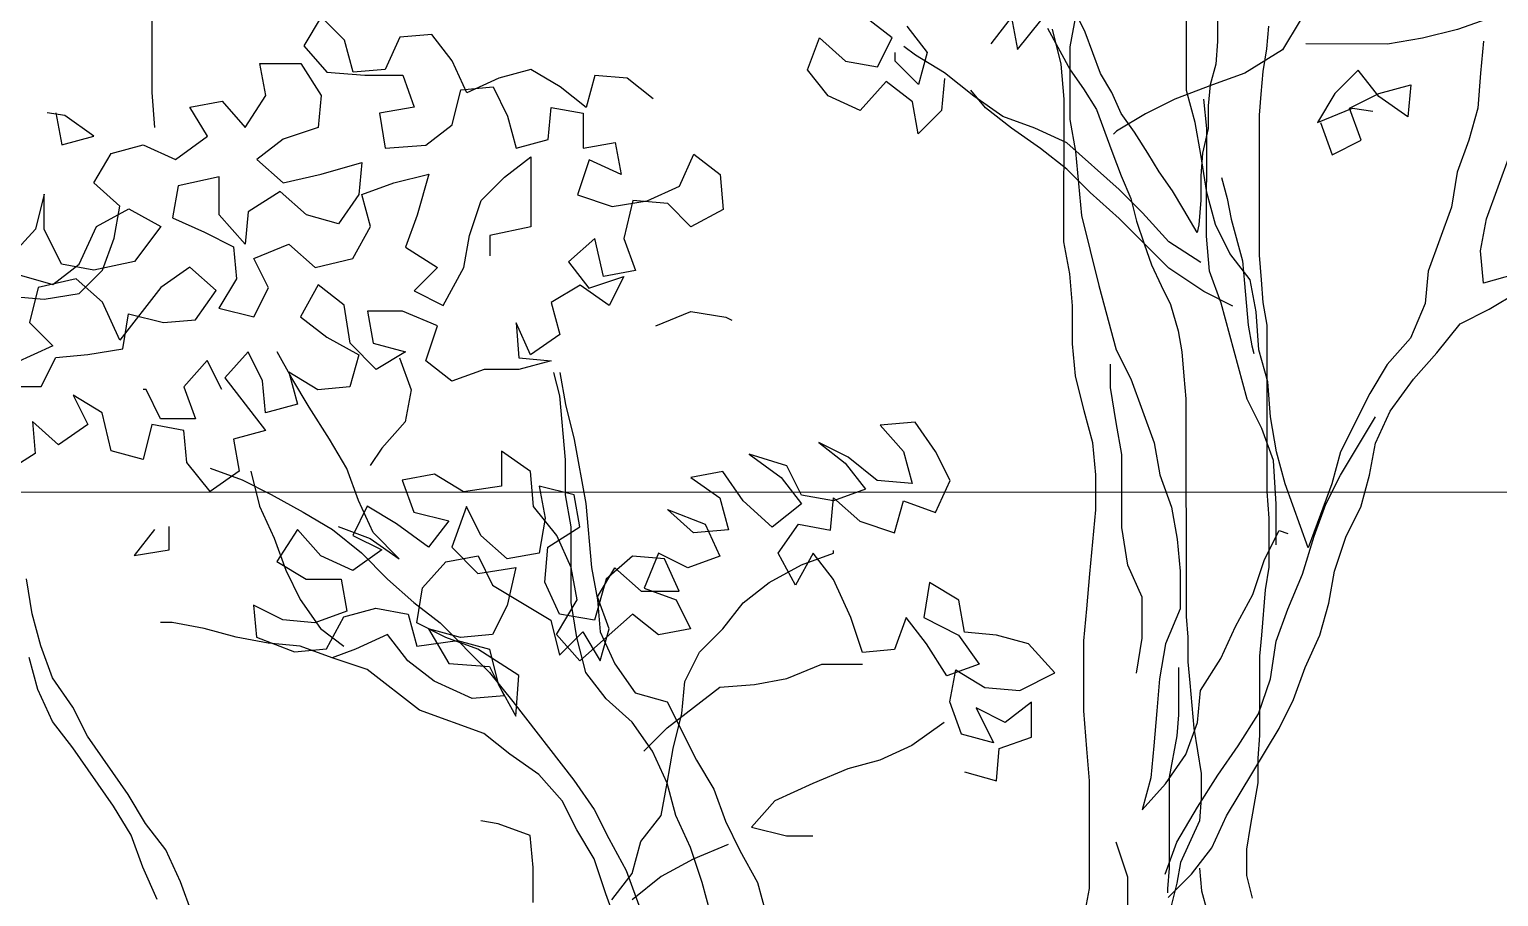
# Model space of a CAD drawing. Header units: millimetres. Extents: x 684983 to 685377, y 990360 to 990509.
# Drawn here: x 685204.96 to 685205.687, y 990429.838 to 990430.267 of the extents above; entities that cross this region are included whole.
import ezdxf

# ---------------------------------------------------------------- set-up
doc = ezdxf.new("R2010")
doc.units = ezdxf.units.MM
doc.layers.add('grid', color=8, linetype='Continuous', lineweight=9)
doc.layers.add('MAHAGONY', color=7, linetype='Continuous')
doc.layers.add('TEAK', color=7, linetype='Continuous')

# ---------------------------------------------------------------- blocks, each defined once
blk = doc.blocks.new('TREE30')
at = {"color": 15, "flags": 128}
for points in [[(0.02217, 0.8561), (0.01916, 0.86811), (0.01914, 0.88212), (0.02113, 0.89413), (0.02313, 0.90515), (0.02512, 0.91716), (0.0251, 0.93017), (0.02609, 0.94218), (0.02606, 0.98421), (0.02705, 0.99523), (0.02903, 1.01925), (0.03102, 1.03126), (0.03099, 1.05728), (0.02998, 1.07129), (0.0299, 1.15937), (0.02789, 1.17138), (0.02687, 1.18338), (0.02586, 1.19639), (0.02579, 1.27046), (0.02678, 1.28147), (0.02777, 1.29348), (0.02977, 1.30549), (0.03076, 1.3175)], [(-0.00718, 1.20837), (-0.01419, 1.22038), (-0.02021, 1.23038), (-0.02722, 1.24038), (-0.03324, 1.25039), (-0.04025, 1.26139), (-0.04727, 1.27139), (-0.05228, 1.2824), (-0.0583, 1.2924), (-0.06632, 1.31441), (-0.07134, 1.32441)], [(0.00373, 1.32248), (0.00374, 1.30947), (0.00275, 1.29746), (-0.00024, 1.28645), (-0.00123, 1.27544), (-0.00122, 1.26343), (-0.00421, 1.25041), (-0.0052, 1.2384), (-0.00519, 1.22539), (-0.00618, 1.21238), (-0.00718, 1.20837)], [(-0.08634, 1.31639), (-0.07431, 1.29439), (-0.0673, 1.28438), (-0.06028, 1.27338), (-0.05225, 1.25137), (-0.04724, 1.23836), (-0.04222, 1.22636), (-0.03921, 1.21435), (-0.0352, 1.20234), (-0.03118, 1.19134), (-0.02617, 1.18033), (-0.02115, 1.17033), (-0.01714, 1.15632), (-0.01513, 1.14531), (-0.01411, 1.1323), (-0.0131, 1.12029), (-0.013, 1.0052), (-0.01199, 0.99419), (-0.01197, 0.98118), (-0.01096, 0.97017), (-0.00894, 0.94615), (-0.00491, 0.92213), (-0.0049, 0.90912), (-0.00589, 0.89711), (-0.01588, 0.87508), (-0.01787, 0.86407), (-0.02385, 0.84005)], [(0.00581, 1.23741), (0.00882, 1.2264), (0.01083, 1.2154), (0.01686, 1.19338), (0.01787, 1.18137), (0.01989, 1.15936), (0.0219, 1.14835), (0.02291, 1.14435)], [(-0.01697, 0.97817), (-0.01695, 0.95315), (-0.01794, 0.94214), (-0.02193, 0.92012), (-0.02188, 0.87208), (-0.02287, 0.86107), (-0.02287, 0.85906)], [(-0.00587, 0.87209), (-0.00486, 0.86008), (-0.00184, 0.84907), (0.00017, 0.83807), (0.00318, 0.82706), (0.00619, 0.81806)]]:
    blk.add_lwpolyline(points, dxfattribs=at)
blk = doc.blocks.new('A$C25655A80')
at = {"color": 62}
for p, q in [((-0.24846, 1.61906), (-0.24842, 1.65463)), ((-0.19268, 1.644), (-0.19845, 1.6344)), ((-0.18499, 1.63631), (-0.19268, 1.644)), ((-0.00427, 1.6371), (-0.01291, 1.64384)), ((0.02841, 1.63515), (0.03515, 1.64379)), ((0.03515, 1.64379), (0.03706, 1.63322)), ((0.0563, 1.64474), (0.05437, 1.63416)), ((0.09281, 1.61971), (0.09283, 1.6447)), ((0.19569, 1.64461), (0.18223, 1.63981)), ((0.00054, 1.64094), (0.00726, 1.63228)), ((0.03706, 1.63322), (0.04476, 1.64282)), ((0.05148, 1.6284), (0.0486, 1.63994)), ((0.13032, 1.64275), (0.12454, 1.63314)), ((0.18223, 1.63981), (0.17069, 1.63694)), ((-0.19845, 1.6344), (-0.19077, 1.62574)), ((-0.18212, 1.62573), (-0.18499, 1.63631)), ((-0.16673, 1.63725), (-0.17155, 1.62668)), ((-0.15615, 1.6382), (-0.16673, 1.63725)), ((-0.14943, 1.62954), (-0.15615, 1.6382)), ((-0.03216, 1.62655), (-0.0283, 1.63712)), ((-0.0283, 1.63712), (-0.01966, 1.62942)), ((-0.00908, 1.62749), (-0.00427, 1.6371)), ((0.00342, 1.63133), (-0.00043, 1.63421)), ((0.05437, 1.63416), (0.05435, 1.61013)), ((0.15915, 1.63503), (0.13223, 1.63505)), ((0.17069, 1.63694), (0.15915, 1.63503)), ((0.19087, 1.63596), (0.1899, 1.62539)), ((-0.14464, 1.61896), (-0.14943, 1.62954)), ((-0.01966, 1.62942), (-0.00908, 1.62749)), ((-0.00332, 1.62941), (-0.00331, 1.63229)), ((0.00437, 1.62171), (-0.00332, 1.62941)), ((0.01302, 1.62555), (0.00342, 1.63133)), ((0.00726, 1.63228), (0.00437, 1.62171)), ((0.12454, 1.63314), (0.11204, 1.62546)), ((-0.21288, 1.62864), (-0.19942, 1.62863)), ((-0.21097, 1.61806), (-0.21288, 1.62864)), ((-0.19942, 1.62863), (-0.1927, 1.61805)), ((-0.19077, 1.62574), (-0.17828, 1.62476)), ((-0.17155, 1.62668), (-0.18212, 1.62573)), ((-0.17828, 1.62476), (-0.16578, 1.62475)), ((-0.16578, 1.62475), (-0.16194, 1.61417)), ((-0.12348, 1.62664), (-0.13406, 1.62376)), ((-0.11387, 1.62086), (-0.12348, 1.62664)), ((-0.10233, 1.62469), (-0.10523, 1.61412)), ((-0.09176, 1.62372), (-0.10233, 1.62469)), ((-0.02544, 1.61789), (-0.03216, 1.62655)), ((0.02263, 1.61785), (0.01302, 1.62555)), ((0.05243, 1.61686), (0.05148, 1.6284)), ((0.11204, 1.62546), (0.10146, 1.62162)), ((0.14953, 1.62639), (0.14183, 1.6187)), ((0.15625, 1.61773), (0.14953, 1.62639)), ((0.1899, 1.62539), (0.18893, 1.61385)), ((-0.14945, 1.6084), (-0.14656, 1.61993)), ((-0.14656, 1.61993), (-0.13598, 1.62088)), ((-0.13406, 1.62376), (-0.14464, 1.61896)), ((-0.13598, 1.62088), (-0.13118, 1.61126)), ((-0.10523, 1.61412), (-0.11387, 1.62086)), ((-0.08311, 1.61699), (-0.09176, 1.62372)), ((-0.00621, 1.62268), (-0.01487, 1.61308)), ((0.00244, 1.61595), (-0.00621, 1.62268)), ((0.01302, 1.62363), (0.01205, 1.61305)), ((0.02647, 1.614), (0.02167, 1.61977)), ((0.10146, 1.62162), (0.08896, 1.61683)), ((0.09568, 1.60913), (0.09281, 1.61971)), ((0.15625, 1.61869), (0.16683, 1.62156)), ((0.16683, 1.62156), (0.16586, 1.61099)), ((-0.24751, 1.60752), (-0.24846, 1.61906)), ((-0.23596, 1.61424), (-0.22539, 1.61615)), ((-0.22539, 1.61615), (-0.21771, 1.6075)), ((-0.21771, 1.6075), (-0.21097, 1.61806)), ((-0.1927, 1.61805), (-0.19367, 1.60747)), ((-0.01487, 1.61308), (-0.02544, 1.61789)), ((0.00435, 1.60537), (0.00244, 1.61595)), ((0.03224, 1.61111), (0.02263, 1.61785)), ((0.05239, 1.56976), (0.05243, 1.61686)), ((0.08896, 1.61683), (0.07934, 1.61203)), ((0.09952, 1.60721), (0.09857, 1.61682)), ((0.14183, 1.6187), (0.13606, 1.6091)), ((0.14663, 1.61389), (0.15625, 1.61869)), ((0.16586, 1.61099), (0.15625, 1.61773)), ((-0.2773, 1.6114), (-0.28307, 1.61236)), ((-0.28019, 1.61236), (-0.27827, 1.60178)), ((-0.2677, 1.60466), (-0.2773, 1.6114)), ((-0.2302, 1.60462), (-0.23596, 1.61424)), ((-0.16194, 1.61417), (-0.17348, 1.61226)), ((-0.17348, 1.61226), (-0.17157, 1.60072)), ((-0.13118, 1.61126), (-0.12831, 1.60069)), ((-0.11773, 1.60356), (-0.11676, 1.61413)), ((-0.11676, 1.61413), (-0.10619, 1.6122)), ((-0.10619, 1.6122), (-0.1062, 1.60067)), ((0.01205, 1.61305), (0.00435, 1.60537)), ((0.03512, 1.60726), (0.02647, 1.614)), ((0.04281, 1.60726), (0.03224, 1.61111)), ((0.05435, 1.61013), (0.05626, 1.59956)), ((0.07934, 1.61203), (0.06972, 1.60627)), ((0.13606, 1.6091), (0.1476, 1.61389)), ((0.15047, 1.60331), (0.14663, 1.61389)), ((0.1476, 1.61389), (0.15432, 1.61292)), ((0.18893, 1.61385), (0.18604, 1.60328)), ((-0.27827, 1.60178), (-0.2677, 1.60466)), ((-0.24079, 1.59694), (-0.2302, 1.60462)), ((-0.19367, 1.60747), (-0.20521, 1.60364)), ((-0.15811, 1.60167), (-0.14945, 1.6084)), ((0.04472, 1.60053), (0.03512, 1.60726)), ((0.05338, 1.60244), (0.04281, 1.60726)), ((0.06972, 1.60627), (0.06876, 1.60531)), ((0.09759, 1.59856), (0.09568, 1.60913)), ((0.09949, 1.57164), (0.09952, 1.60721)), ((0.13702, 1.60909), (0.14085, 1.59852)), ((-0.26193, 1.59889), (-0.25136, 1.60176)), ((-0.25136, 1.60176), (-0.24079, 1.59694)), ((-0.20521, 1.60364), (-0.21387, 1.59692)), ((-0.17157, 1.60072), (-0.15811, 1.60167)), ((-0.12831, 1.60069), (-0.11773, 1.60356)), ((-0.1062, 1.60067), (-0.09562, 1.60258)), ((-0.09562, 1.60258), (-0.09371, 1.592)), ((0.05337, 1.59379), (0.04472, 1.60053)), ((0.07067, 1.58704), (0.05338, 1.60244)), ((0.14085, 1.59852), (0.15047, 1.60331)), ((0.18604, 1.60328), (0.18218, 1.59271)), ((-0.26771, 1.58928), (-0.26193, 1.59889)), ((-0.21387, 1.59692), (-0.20523, 1.58922)), ((-0.19273, 1.59209), (-0.17926, 1.59593)), ((-0.17926, 1.59593), (-0.18023, 1.58535)), ((-0.13216, 1.59108), (-0.12351, 1.5978)), ((-0.12351, 1.5978), (-0.12353, 1.57473)), ((-0.10428, 1.59682), (-0.10814, 1.58529)), ((-0.09371, 1.592), (-0.10428, 1.59682)), ((-0.07449, 1.58814), (-0.06967, 1.59871)), ((-0.06967, 1.59871), (-0.06103, 1.59197)), ((0.05626, 1.59956), (0.05816, 1.5784)), ((0.0995, 1.58606), (0.09759, 1.59856)), ((0.19178, 1.57732), (0.19949, 1.59846)), ((-0.22637, 1.59116), (-0.23983, 1.58829)), ((-0.22638, 1.57867), (-0.22637, 1.59116)), ((-0.20523, 1.58922), (-0.19273, 1.59209)), ((-0.1687, 1.58919), (-0.15716, 1.59206)), ((-0.15716, 1.59206), (-0.16102, 1.57861)), ((-0.13986, 1.58339), (-0.13216, 1.59108)), ((-0.06103, 1.59197), (-0.06008, 1.58044)), ((0.06105, 1.58609), (0.05337, 1.59379)), ((0.18218, 1.59271), (0.18025, 1.58118)), ((-0.28406, 1.58545), (-0.28695, 1.57391)), ((-0.28407, 1.57391), (-0.28406, 1.58545)), ((-0.25907, 1.58158), (-0.26771, 1.58928)), ((-0.23983, 1.58829), (-0.24177, 1.57772)), ((-0.20619, 1.58634), (-0.21677, 1.57962)), ((-0.19754, 1.57864), (-0.20619, 1.58634)), ((-0.18023, 1.58535), (-0.18697, 1.57575)), ((-0.17927, 1.58535), (-0.1687, 1.58919)), ((-0.1764, 1.57477), (-0.17927, 1.58535)), ((-0.10814, 1.58529), (-0.09661, 1.58143)), ((-0.08507, 1.58334), (-0.07449, 1.58814)), ((0.07066, 1.57743), (0.06105, 1.58609)), ((0.07835, 1.57935), (0.07067, 1.58704)), ((0.10238, 1.57548), (0.0995, 1.58606)), ((-0.26676, 1.57486), (-0.25618, 1.58062)), ((-0.261, 1.57101), (-0.25907, 1.58158)), ((-0.25618, 1.58062), (-0.24561, 1.57484)), ((-0.14372, 1.57186), (-0.13986, 1.58339)), ((-0.09661, 1.58143), (-0.08507, 1.58334)), ((-0.08987, 1.58335), (-0.09277, 1.57085)), ((-0.07834, 1.58237), (-0.08987, 1.58335)), ((-0.07066, 1.57468), (-0.07834, 1.58237)), ((-0.06008, 1.58044), (-0.07066, 1.57468)), ((0.18025, 1.58118), (0.17254, 1.56004)), ((-0.24177, 1.57772), (-0.2312, 1.5729)), ((-0.21774, 1.56904), (-0.22638, 1.57867)), ((-0.21677, 1.57962), (-0.21774, 1.56904)), ((-0.18697, 1.57575), (-0.19754, 1.57864)), ((-0.16102, 1.57861), (-0.16487, 1.56803)), ((0.05816, 1.5784), (0.06391, 1.55533)), ((0.08698, 1.56107), (0.07066, 1.57743)), ((0.08699, 1.56973), (0.07835, 1.57935)), ((0.18985, 1.56675), (0.19178, 1.57732)), ((-0.28695, 1.57391), (-0.29753, 1.56239)), ((-0.27831, 1.56237), (-0.28407, 1.57391)), ((-0.27254, 1.56237), (-0.26676, 1.57486)), ((-0.26485, 1.56044), (-0.261, 1.57101)), ((-0.24561, 1.57484), (-0.25428, 1.56331)), ((-0.2312, 1.5729), (-0.22159, 1.56809)), ((-0.18218, 1.56421), (-0.1764, 1.57477)), ((-0.14565, 1.56129), (-0.14372, 1.57186)), ((-0.12353, 1.57473), (-0.13699, 1.57185)), ((-0.13699, 1.57185), (-0.13699, 1.56513)), ((-0.10238, 1.57086), (-0.11104, 1.56318)), ((-0.09951, 1.55836), (-0.10238, 1.57086)), ((-0.09277, 1.57085), (-0.08893, 1.56027)), ((0.10044, 1.5601), (0.09949, 1.57164)), ((0.10718, 1.56586), (0.10238, 1.57548)), ((-0.22159, 1.56809), (-0.22064, 1.55751)), ((-0.21486, 1.56424), (-0.20332, 1.56903)), ((-0.20332, 1.56903), (-0.19468, 1.56133)), ((-0.16487, 1.56803), (-0.1543, 1.5613)), ((0.0543, 1.55918), (0.05239, 1.56976)), ((0.09756, 1.56299), (0.08699, 1.56973)), ((0.1139, 1.55721), (0.10718, 1.56586)), ((0.1908, 1.55617), (0.18985, 1.56675)), ((-0.2812, 1.55564), (-0.27254, 1.56237)), ((-0.26774, 1.56044), (-0.27831, 1.56237)), ((-0.25428, 1.56331), (-0.26774, 1.56044)), ((-0.23601, 1.56137), (-0.24563, 1.55465)), ((-0.22737, 1.55367), (-0.23601, 1.56137)), ((-0.21006, 1.55462), (-0.21486, 1.56424)), ((-0.19468, 1.56133), (-0.18218, 1.56421)), ((-0.1543, 1.5613), (-0.162, 1.55361)), ((-0.15239, 1.5488), (-0.14565, 1.56129)), ((-0.11104, 1.56318), (-0.10432, 1.55452)), ((0.09851, 1.55337), (0.08698, 1.56107)), ((-0.29465, 1.5595), (-0.2812, 1.55564)), ((-0.27351, 1.55756), (-0.28601, 1.55469)), ((-0.26486, 1.54986), (-0.27351, 1.55756)), ((-0.27255, 1.55275), (-0.26485, 1.56044)), ((-0.22064, 1.55751), (-0.22641, 1.5479)), ((-0.10432, 1.55452), (-0.09278, 1.55836)), ((-0.08893, 1.56027), (-0.09951, 1.55836)), ((-0.09278, 1.55836), (-0.0976, 1.54875)), ((0.05525, 1.54861), (0.0543, 1.55918)), ((0.10428, 1.54952), (0.10044, 1.5601)), ((0.11581, 1.54663), (0.1139, 1.55721)), ((0.17254, 1.56004), (0.17157, 1.54946)), ((0.20138, 1.55905), (0.1908, 1.55617)), ((-0.29562, 1.55181), (-0.28409, 1.55084)), ((-0.28601, 1.55469), (-0.2889, 1.54315)), ((-0.28409, 1.55084), (-0.27255, 1.55275)), ((-0.24563, 1.55465), (-0.25911, 1.53736)), ((-0.23411, 1.54407), (-0.22737, 1.55367)), ((-0.21488, 1.54501), (-0.21006, 1.55462)), ((-0.19372, 1.55556), (-0.1995, 1.54499)), ((-0.18507, 1.54883), (-0.19372, 1.55556)), ((-0.162, 1.55361), (-0.15239, 1.5488)), ((-0.1072, 1.55548), (-0.11682, 1.54973)), ((-0.0976, 1.54875), (-0.1072, 1.55548)), ((0.06391, 1.55533), (0.06966, 1.53417)), ((0.10812, 1.54856), (0.09851, 1.55337)), ((0.19272, 1.54752), (0.20233, 1.55328)), ((-0.25911, 1.53736), (-0.26486, 1.54986)), ((-0.22641, 1.5479), (-0.21488, 1.54501)), ((-0.18316, 1.53633), (-0.18507, 1.54883)), ((-0.17739, 1.5469), (-0.17547, 1.53632)), ((-0.16585, 1.54689), (-0.17739, 1.5469)), ((-0.15432, 1.54207), (-0.16585, 1.54689)), ((-0.11682, 1.54973), (-0.11395, 1.53915)), ((-0.08222, 1.542), (-0.07068, 1.5468)), ((-0.07068, 1.5468), (-0.05915, 1.54487)), ((0.05524, 1.53611), (0.05525, 1.54861)), ((0.1129, 1.51779), (0.10428, 1.54952)), ((0.11676, 1.53413), (0.11581, 1.54663)), ((0.17157, 1.54946), (0.16675, 1.53793)), ((0.1831, 1.54272), (0.19272, 1.54752)), ((-0.2889, 1.54315), (-0.28122, 1.53546)), ((-0.25815, 1.53447), (-0.25621, 1.54601)), ((-0.25621, 1.54601), (-0.24468, 1.54311)), ((-0.24468, 1.54311), (-0.23411, 1.54407)), ((-0.1995, 1.54499), (-0.19085, 1.53826)), ((-0.15818, 1.53054), (-0.15432, 1.54207)), ((-0.12836, 1.54301), (-0.12741, 1.53147)), ((-0.12357, 1.53243), (-0.12836, 1.54301)), ((-0.05915, 1.54487), (-0.05723, 1.5439)), ((0.1754, 1.53312), (0.1831, 1.54272)), ((-0.19085, 1.53826), (-0.18028, 1.53248)), ((-0.11395, 1.53915), (-0.12357, 1.53243)), ((0.16675, 1.53793), (0.15905, 1.52929)), ((-0.28122, 1.53546), (-0.29372, 1.5297)), ((-0.28026, 1.53161), (-0.26968, 1.53256)), ((-0.26968, 1.53256), (-0.25815, 1.53447)), ((-0.21681, 1.53348), (-0.22451, 1.52483)), ((-0.21201, 1.52386), (-0.21681, 1.53348)), ((-0.2024, 1.52481), (-0.2072, 1.53347)), ((-0.18028, 1.53248), (-0.18318, 1.52191)), ((-0.17452, 1.52767), (-0.18316, 1.53633)), ((-0.17547, 1.53632), (-0.1649, 1.53343)), ((-0.1649, 1.53343), (-0.17452, 1.52767)), ((0.05619, 1.52553), (0.05524, 1.53611)), ((0.06966, 1.53417), (0.07445, 1.52456)), ((0.11963, 1.52355), (0.11676, 1.53413)), ((0.1677, 1.52447), (0.1754, 1.53312)), ((-0.28507, 1.522), (-0.28026, 1.53161)), ((-0.23027, 1.5306), (-0.23797, 1.52196)), ((-0.22548, 1.52099), (-0.23027, 1.5306)), ((-0.16683, 1.53151), (-0.16299, 1.52093)), ((-0.14953, 1.5238), (-0.15818, 1.53054)), ((-0.13895, 1.52764), (-0.14953, 1.5238)), ((-0.12742, 1.52763), (-0.13895, 1.52764)), ((-0.11684, 1.5305), (-0.12742, 1.52763)), ((-0.12741, 1.53147), (-0.11684, 1.5305)), ((0.06772, 1.52168), (0.06773, 1.52937)), ((0.15905, 1.52929), (0.15328, 1.51968)), ((-0.22451, 1.52483), (-0.21107, 1.50751)), ((-0.21106, 1.51328), (-0.21201, 1.52386)), ((-0.20336, 1.52673), (-0.20049, 1.51616)), ((-0.19375, 1.52096), (-0.20336, 1.52673)), ((-0.19664, 1.51519), (-0.2024, 1.52481)), ((-0.11397, 1.51896), (-0.11588, 1.52665)), ((-0.11396, 1.52665), (-0.11205, 1.51608)), ((0.05906, 1.514), (0.05619, 1.52553)), ((0.07445, 1.52456), (0.08213, 1.5034)), ((0.12059, 1.51202), (0.11963, 1.52355)), ((0.16, 1.5139), (0.1677, 1.52447)), ((-0.29661, 1.52201), (-0.28507, 1.522)), ((-0.2745, 1.51911), (-0.26971, 1.50949)), ((-0.2649, 1.51333), (-0.2745, 1.51911)), ((-0.25047, 1.52101), (-0.25143, 1.52101)), ((-0.24567, 1.51139), (-0.25047, 1.52101)), ((-0.23797, 1.52196), (-0.23414, 1.51138)), ((-0.18318, 1.52191), (-0.19375, 1.52096)), ((-0.16299, 1.52093), (-0.16492, 1.51036)), ((-0.11206, 1.49781), (-0.11397, 1.51896)), ((0.06963, 1.51014), (0.06772, 1.52168)), ((0.1177, 1.50818), (0.1129, 1.51779)), ((0.15328, 1.51968), (0.14365, 1.50046)), ((-0.26202, 1.50083), (-0.2649, 1.51333)), ((-0.20049, 1.51616), (-0.21106, 1.51328)), ((-0.18992, 1.50461), (-0.19664, 1.51519)), ((-0.11205, 1.51608), (-0.10917, 1.50454)), ((0.06194, 1.50342), (0.05906, 1.514)), ((0.15518, 1.50333), (0.16, 1.5139)), ((-0.28797, 1.51047), (-0.28702, 1.49989)), ((-0.27932, 1.50277), (-0.28797, 1.51047)), ((-0.26971, 1.50949), (-0.27932, 1.50277)), ((-0.24856, 1.50947), (-0.25145, 1.49794)), ((-0.23798, 1.50754), (-0.24856, 1.50947)), ((-0.23414, 1.51138), (-0.24567, 1.51139)), ((-0.16492, 1.51036), (-0.17262, 1.50171)), ((0.0033, 1.5102), (-0.00823, 1.50925)), ((-0.00823, 1.50925), (-0.00055, 1.50059)), ((0.01003, 1.50058), (0.0033, 1.5102)), ((0.07155, 1.49957), (0.06963, 1.51014)), ((0.12153, 1.4976), (0.1177, 1.50818)), ((0.1225, 1.50048), (0.12059, 1.51202)), ((0.14364, 1.49277), (0.15519, 1.51199)), ((-0.23703, 1.49696), (-0.23798, 1.50754)), ((-0.21107, 1.50751), (-0.22164, 1.50464)), ((-0.22164, 1.50464), (-0.21973, 1.49406)), ((-0.18416, 1.49499), (-0.18992, 1.50461)), ((-0.10917, 1.50454), (-0.10535, 1.48339)), ((-0.02842, 1.5035), (-0.01978, 1.49677)), ((-0.01882, 1.49869), (-0.02842, 1.5035)), ((0.06289, 1.49284), (0.06194, 1.50342)), ((0.08213, 1.5034), (0.08404, 1.49283)), ((0.15325, 1.49276), (0.15518, 1.50333)), ((-0.28702, 1.49989), (-0.2976, 1.49317)), ((-0.25145, 1.49794), (-0.26202, 1.50083)), ((-0.17262, 1.50171), (-0.17647, 1.49595)), ((-0.13321, 1.50071), (-0.13322, 1.48918)), ((-0.1236, 1.49398), (-0.13321, 1.50071)), ((-0.0515, 1.49968), (-0.04093, 1.49198)), ((-0.03901, 1.49582), (-0.0515, 1.49968)), ((-0.00921, 1.49099), (-0.01882, 1.49869)), ((-0.00055, 1.50059), (0.00233, 1.49002)), ((0.01482, 1.49097), (0.01003, 1.50058)), ((0.07153, 1.47553), (0.07155, 1.49957)), ((0.12537, 1.4899), (0.1225, 1.50048)), ((0.14365, 1.50046), (0.14075, 1.48989)), ((-0.22935, 1.48734), (-0.23703, 1.49696)), ((-0.21973, 1.49406), (-0.22935, 1.48734)), ((-0.22934, 1.49503), (-0.21877, 1.49118)), ((-0.21589, 1.49406), (-0.21301, 1.48252)), ((-0.18033, 1.48442), (-0.18416, 1.49499)), ((-0.12265, 1.48244), (-0.1236, 1.49398)), ((-0.11207, 1.48628), (-0.11206, 1.49781)), ((-0.06016, 1.49392), (-0.07073, 1.49201)), ((-0.05344, 1.4843), (-0.06016, 1.49392)), ((-0.03421, 1.4862), (-0.03901, 1.49582)), ((-0.01978, 1.49677), (-0.01306, 1.48811)), ((0.12248, 1.48318), (0.12153, 1.4976)), ((-0.21877, 1.49118), (-0.20916, 1.48636)), ((-0.15533, 1.49304), (-0.1659, 1.49113)), ((-0.1659, 1.49113), (-0.16207, 1.48055)), ((-0.14572, 1.48727), (-0.15533, 1.49304)), ((-0.13322, 1.48918), (-0.14572, 1.48727)), ((-0.12072, 1.48917), (-0.11881, 1.47859)), ((-0.10919, 1.48627), (-0.12072, 1.48917)), ((-0.07073, 1.49201), (-0.06113, 1.48527)), ((-0.04093, 1.49198), (-0.03421, 1.48332)), ((0.00233, 1.49002), (-0.00921, 1.49099)), ((0.01001, 1.4804), (0.01482, 1.49097)), ((0.06288, 1.48131), (0.06289, 1.49284)), ((0.08404, 1.49283), (0.08787, 1.48225)), ((0.13304, 1.46875), (0.12537, 1.4899)), ((0.14075, 1.48989), (0.13304, 1.46875)), ((0.13882, 1.48316), (0.14364, 1.49277)), ((0.15036, 1.48219), (0.15325, 1.49276)), ((-0.20916, 1.48636), (-0.1986, 1.48059)), ((-0.17553, 1.47384), (-0.18033, 1.48442)), ((-0.11016, 1.4757), (-0.11207, 1.48628)), ((-0.10728, 1.4757), (-0.10919, 1.48627)), ((-0.06113, 1.48527), (-0.05825, 1.47469)), ((-0.04383, 1.47564), (-0.05344, 1.4843)), ((-0.02364, 1.48427), (-0.03421, 1.4862)), ((-0.02461, 1.47466), (-0.02363, 1.48523)), ((-0.01306, 1.48811), (-0.02364, 1.48427)), ((-0.02363, 1.48523), (-0.01499, 1.47753)), ((-0.00346, 1.47368), (-0.00056, 1.48425)), ((-0.00056, 1.48425), (0.01001, 1.4804)), ((-0.21301, 1.48252), (-0.20822, 1.47194)), ((-0.1986, 1.48059), (-0.18899, 1.47481)), ((-0.17745, 1.48249), (-0.18226, 1.47288)), ((-0.16784, 1.47671), (-0.17745, 1.48249)), ((-0.16207, 1.48055), (-0.15053, 1.47766)), ((-0.14476, 1.48246), (-0.14958, 1.46901)), ((-0.13996, 1.47284), (-0.14476, 1.48246)), ((-0.11497, 1.47282), (-0.12265, 1.48244)), ((-0.11881, 1.47859), (-0.12074, 1.46706)), ((-0.10535, 1.48339), (-0.10344, 1.46224)), ((-0.07843, 1.48144), (-0.06594, 1.47662)), ((-0.06979, 1.47374), (-0.07843, 1.48144)), ((-0.03421, 1.48332), (-0.04383, 1.47564)), ((0.06094, 1.46016), (0.06288, 1.48131)), ((0.08787, 1.48225), (0.08979, 1.47167)), ((0.12247, 1.46972), (0.12248, 1.48318)), ((0.13497, 1.47259), (0.13882, 1.48316)), ((0.14554, 1.47258), (0.15036, 1.48219)), ((-0.24763, 1.47486), (-0.25436, 1.46622)), ((-0.24283, 1.46813), (-0.24282, 1.47582)), ((-0.20052, 1.47482), (-0.20726, 1.46425)), ((-0.19284, 1.46616), (-0.20052, 1.47482)), ((-0.18899, 1.47481), (-0.17938, 1.46711)), ((-0.18706, 1.47577), (-0.17649, 1.47191)), ((-0.16689, 1.46518), (-0.17553, 1.47384)), ((-0.15727, 1.46901), (-0.16784, 1.47671)), ((-0.15053, 1.47766), (-0.15727, 1.46901)), ((-0.11786, 1.46898), (-0.10728, 1.4757)), ((-0.11018, 1.45071), (-0.11016, 1.4757)), ((-0.05825, 1.47469), (-0.06979, 1.47374)), ((-0.06594, 1.47662), (-0.06114, 1.46604)), ((-0.04192, 1.46699), (-0.03518, 1.47659)), ((-0.03518, 1.47659), (-0.02461, 1.47466)), ((-0.01499, 1.47753), (-0.00346, 1.47368)), ((0.07344, 1.46303), (0.07153, 1.47553)), ((0.11862, 1.46492), (0.12344, 1.47452)), ((0.12344, 1.47452), (0.12632, 1.47356)), ((-0.20822, 1.47194), (-0.20438, 1.46137)), ((-0.18226, 1.47288), (-0.17265, 1.46807)), ((-0.17649, 1.47191), (-0.16689, 1.46518)), ((-0.14958, 1.46901), (-0.14094, 1.46035)), ((-0.13132, 1.46514), (-0.13996, 1.47284)), ((-0.11883, 1.45744), (-0.11786, 1.46898)), ((-0.11017, 1.46224), (-0.11497, 1.47282)), ((0.08979, 1.47167), (0.09074, 1.4611)), ((0.13111, 1.4601), (0.13497, 1.47259)), ((0.14169, 1.46105), (0.14554, 1.47258)), ((-0.25436, 1.46622), (-0.24283, 1.46813)), ((-0.20726, 1.46425), (-0.19765, 1.45848)), ((-0.18227, 1.46135), (-0.19284, 1.46616)), ((-0.17265, 1.46807), (-0.18227, 1.46135)), ((-0.17938, 1.46711), (-0.17074, 1.45845)), ((-0.15921, 1.45556), (-0.15151, 1.4642)), ((-0.15151, 1.4642), (-0.14093, 1.46611)), ((-0.14093, 1.46611), (-0.13613, 1.4565)), ((-0.12074, 1.46706), (-0.13132, 1.46514)), ((-0.08998, 1.46607), (-0.09864, 1.45839)), ((-0.07941, 1.4651), (-0.08998, 1.46607)), ((-0.08133, 1.46702), (-0.08615, 1.45549)), ((-0.07172, 1.46221), (-0.08133, 1.46702)), ((-0.07461, 1.45452), (-0.07941, 1.4651)), ((-0.06114, 1.46604), (-0.07172, 1.46221)), ((-0.03616, 1.45641), (-0.04192, 1.46699)), ((-0.03038, 1.46697), (-0.03616, 1.45641)), ((-0.03423, 1.46313), (-0.02365, 1.46697)), ((-0.02366, 1.45832), (-0.03038, 1.46697)), ((-0.02365, 1.46697), (-0.02365, 1.46793)), ((0.11476, 1.45338), (0.11862, 1.46492)), ((-0.20438, 1.46137), (-0.19958, 1.45175)), ((-0.14094, 1.46035), (-0.12844, 1.46226)), ((-0.12844, 1.46226), (-0.13133, 1.44976)), ((-0.10826, 1.45167), (-0.11017, 1.46224)), ((-0.10344, 1.46224), (-0.10153, 1.45166)), ((-0.10153, 1.45262), (-0.09575, 1.46223)), ((-0.09575, 1.46223), (-0.08711, 1.45453)), ((-0.04481, 1.45737), (-0.03423, 1.46313)), ((0.05997, 1.44863), (0.06094, 1.46016)), ((0.07823, 1.45246), (0.07344, 1.46303)), ((0.09074, 1.4611), (0.09073, 1.4486)), ((0.1263, 1.44857), (0.13111, 1.4601)), ((0.13976, 1.45048), (0.14169, 1.46105)), ((-0.28803, 1.44702), (-0.28994, 1.45856)), ((-0.19765, 1.45848), (-0.18612, 1.45847)), ((-0.18612, 1.45847), (-0.18421, 1.44789)), ((-0.17074, 1.45845), (-0.16209, 1.45075)), ((-0.16114, 1.44402), (-0.15921, 1.45556)), ((-0.13613, 1.4565), (-0.11692, 1.44494)), ((-0.11403, 1.44686), (-0.11883, 1.45744)), ((-0.09864, 1.45839), (-0.1025, 1.44493)), ((-0.08711, 1.45453), (-0.07461, 1.45452)), ((-0.08615, 1.45549), (-0.07558, 1.45164)), ((-0.05347, 1.45065), (-0.04481, 1.45737)), ((-0.0179, 1.44581), (-0.02366, 1.45832)), ((0.00806, 1.45733), (0.00613, 1.44579)), ((0.01767, 1.45155), (0.00806, 1.45733)), ((-0.21497, 1.44984), (-0.21401, 1.43927)), ((-0.20536, 1.44502), (-0.21497, 1.44984)), ((-0.19958, 1.45175), (-0.19286, 1.44213)), ((-0.16209, 1.45075), (-0.15345, 1.44402)), ((-0.13133, 1.44976), (-0.13615, 1.44016)), ((-0.115, 1.44014), (-0.10826, 1.45167)), ((-0.10827, 1.43917), (-0.11018, 1.45071)), ((-0.09769, 1.44204), (-0.10153, 1.45262)), ((-0.10153, 1.45166), (-0.10058, 1.44108)), ((-0.07558, 1.45164), (-0.07078, 1.44202)), ((-0.0602, 1.44201), (-0.05347, 1.45065)), ((0.01958, 1.44097), (0.01767, 1.45155)), ((0.07822, 1.439), (0.07823, 1.45246)), ((0.10899, 1.44281), (0.11476, 1.45338)), ((0.13686, 1.43991), (0.13976, 1.45048)), ((-0.28515, 1.43645), (-0.28803, 1.44702)), ((-0.19478, 1.44405), (-0.20536, 1.44502)), ((-0.18421, 1.44789), (-0.19478, 1.44405)), ((-0.19095, 1.4354), (-0.18517, 1.44597)), ((-0.18517, 1.44597), (-0.17459, 1.44884)), ((-0.17459, 1.44884), (-0.16402, 1.44691)), ((-0.16402, 1.44691), (-0.16115, 1.43633)), ((-0.11692, 1.44494), (-0.11404, 1.43341)), ((-0.1025, 1.44493), (-0.11403, 1.44686)), ((-0.09, 1.44684), (-0.10732, 1.43148)), ((-0.08135, 1.4401), (-0.09, 1.44684)), ((-0.01407, 1.43428), (-0.0179, 1.44581)), ((0.00036, 1.4458), (-0.00349, 1.43523)), ((0.00708, 1.43714), (0.00036, 1.4458)), ((0.00613, 1.44579), (0.01766, 1.44001)), ((0.05899, 1.43805), (0.05997, 1.44863)), ((0.09073, 1.4486), (0.08591, 1.43707)), ((0.12244, 1.438), (0.1263, 1.44857)), ((-0.24189, 1.4441), (-0.24573, 1.4441)), ((-0.23131, 1.44216), (-0.24189, 1.4441)), ((-0.22074, 1.43927), (-0.23131, 1.44216)), ((-0.19286, 1.44213), (-0.18518, 1.43635)), ((-0.17075, 1.44019), (-0.18133, 1.43539)), ((-0.16403, 1.43153), (-0.17075, 1.44019)), ((-0.15153, 1.43921), (-0.16114, 1.44402)), ((-0.15729, 1.4421), (-0.15058, 1.43056)), ((-0.14672, 1.4392), (-0.15729, 1.4421)), ((-0.15345, 1.44402), (-0.13712, 1.42766)), ((-0.13615, 1.44016), (-0.14672, 1.4392)), ((-0.10732, 1.43148), (-0.115, 1.44014)), ((-0.11404, 1.43341), (-0.10635, 1.44109)), ((-0.10635, 1.44109), (-0.10059, 1.43147)), ((-0.10059, 1.43147), (-0.09769, 1.44204)), ((-0.10058, 1.44108), (-0.09578, 1.43051)), ((-0.07078, 1.44202), (-0.08135, 1.4401)), ((-0.0679, 1.43432), (-0.0602, 1.44201)), ((0.01766, 1.44001), (0.02438, 1.4304)), ((0.03016, 1.44), (0.01958, 1.44097)), ((0.04073, 1.43711), (0.03016, 1.44)), ((0.10417, 1.43224), (0.10899, 1.44281)), ((0.13205, 1.42934), (0.13686, 1.43991)), ((-0.28132, 1.42587), (-0.28515, 1.43645)), ((-0.21017, 1.43734), (-0.22074, 1.43927)), ((-0.21401, 1.43927), (-0.20152, 1.43445)), ((-0.1996, 1.43637), (-0.21017, 1.43734)), ((-0.20152, 1.43445), (-0.19095, 1.4354)), ((-0.18903, 1.43251), (-0.1996, 1.43637)), ((-0.18133, 1.43539), (-0.18903, 1.43251)), ((-0.16115, 1.43633), (-0.14769, 1.43824)), ((-0.14096, 1.43535), (-0.15153, 1.43921)), ((-0.14769, 1.43824), (-0.13711, 1.43535)), ((-0.12751, 1.42669), (-0.14096, 1.43535)), ((-0.13711, 1.43535), (-0.13424, 1.42381)), ((-0.1054, 1.42763), (-0.10827, 1.43917)), ((-0.00349, 1.43523), (-0.01407, 1.43428)), ((0.0138, 1.42656), (0.00708, 1.43714)), ((0.04937, 1.42749), (0.04073, 1.43711)), ((0.05897, 1.41498), (0.05899, 1.43805)), ((0.07629, 1.42746), (0.07822, 1.439)), ((0.08591, 1.43707), (0.08398, 1.42553)), ((0.12051, 1.4255), (0.12244, 1.438)), ((-0.28613, 1.42203), (-0.289, 1.4326)), ((-0.17749, 1.42866), (-0.18903, 1.43251)), ((-0.15539, 1.42479), (-0.16403, 1.43153)), ((-0.15058, 1.43056), (-0.13712, 1.42958)), ((-0.09578, 1.43051), (-0.08906, 1.42089)), ((-0.07272, 1.42472), (-0.0679, 1.43432)), ((-0.03907, 1.42565), (-0.02753, 1.43044)), ((-0.02753, 1.43044), (-0.01407, 1.43043)), ((0.02438, 1.4304), (0.0138, 1.42656)), ((0.09743, 1.42168), (0.10417, 1.43224)), ((-0.2746, 1.41625), (-0.28132, 1.42587)), ((-0.1602, 1.41518), (-0.17749, 1.42866)), ((-0.13712, 1.42958), (-0.13232, 1.41996)), ((-0.13712, 1.42766), (-0.12944, 1.41804)), ((-0.12848, 1.41323), (-0.12751, 1.42669)), ((-0.09868, 1.41897), (-0.1054, 1.42763)), ((-0.04965, 1.42373), (-0.03907, 1.42565)), ((0.01476, 1.41791), (0.01669, 1.42848)), ((0.01669, 1.42848), (0.0263, 1.4227)), ((0.03783, 1.42173), (0.04937, 1.42749)), ((0.08398, 1.42553), (0.08301, 1.41496)), ((0.11665, 1.41397), (0.12051, 1.4255)), ((0.12819, 1.41876), (0.13205, 1.42934)), ((-0.28133, 1.41145), (-0.28613, 1.42203)), ((-0.1429, 1.41901), (-0.15539, 1.42479)), ((-0.13424, 1.42381), (-0.12848, 1.41323)), ((-0.08906, 1.42089), (-0.07849, 1.41799)), ((-0.0785, 1.40934), (-0.06118, 1.42278)), ((-0.07369, 1.41414), (-0.07272, 1.42472)), ((-0.06118, 1.42278), (-0.04965, 1.42373)), ((0.0263, 1.4227), (0.03783, 1.42173)), ((0.09646, 1.4111), (0.09743, 1.42168)), ((-0.2698, 1.40663), (-0.2746, 1.41625)), ((-0.13232, 1.41996), (-0.1429, 1.41901)), ((-0.12944, 1.41804), (-0.10928, 1.39207)), ((-0.09003, 1.41127), (-0.09868, 1.41897)), ((-0.07849, 1.41799), (-0.06889, 1.39876)), ((0.01859, 1.40733), (0.01476, 1.41791)), ((0.02341, 1.41598), (0.02916, 1.40444)), ((0.03301, 1.41116), (0.02341, 1.41598)), ((0.04167, 1.41788), (0.03301, 1.41116)), ((0.04166, 1.40635), (0.04167, 1.41788)), ((0.12338, 1.40916), (0.12819, 1.41876)), ((-0.27461, 1.40279), (-0.28133, 1.41145)), ((-0.13906, 1.40747), (-0.1602, 1.41518)), ((-0.08331, 1.40165), (-0.09003, 1.41127)), ((-0.07658, 1.40261), (-0.07369, 1.41414)), ((0.01283, 1.41118), (0.00225, 1.4035)), ((0.05992, 1.40248), (0.05897, 1.41498)), ((0.08301, 1.41496), (0.08203, 1.40343)), ((0.09261, 1.40053), (0.09646, 1.4111)), ((0.10991, 1.4034), (0.11665, 1.41397)), ((-0.25636, 1.38739), (-0.2698, 1.40663)), ((-0.13042, 1.40074), (-0.13906, 1.40747)), ((-0.0862, 1.40166), (-0.0785, 1.40934)), ((0.02916, 1.40444), (0.01859, 1.40733)), ((0.03108, 1.40251), (0.04166, 1.40635)), ((0.10605, 1.38033), (0.12338, 1.40916)), ((-0.26117, 1.38355), (-0.27461, 1.40279)), ((-0.07851, 1.39108), (-0.08331, 1.40165)), ((-0.07851, 1.39108), (-0.07658, 1.40261)), ((0.00225, 1.4035), (-0.00833, 1.3987)), ((0.03011, 1.39194), (0.03108, 1.40251)), ((0.06087, 1.39191), (0.05992, 1.40248)), ((0.08203, 1.40343), (0.08106, 1.39285)), ((0.10317, 1.39379), (0.10991, 1.4034)), ((-0.12081, 1.394), (-0.13042, 1.40074)), ((-0.06889, 1.39876), (-0.06314, 1.38914)), ((-0.00833, 1.3987), (-0.01891, 1.39583)), ((0.08587, 1.39093), (0.09261, 1.40053)), ((-0.11313, 1.38534), (-0.12081, 1.394)), ((-0.10928, 1.39207), (-0.10256, 1.38245)), ((-0.01891, 1.39583), (-0.03045, 1.39103)), ((0.01954, 1.39483), (0.03011, 1.39194)), ((0.06084, 1.35634), (0.06087, 1.39191)), ((0.08106, 1.39285), (0.07817, 1.38228)), ((0.09644, 1.38323), (0.10317, 1.39379)), ((-0.2506, 1.37778), (-0.25636, 1.38739)), ((-0.08045, 1.3805), (-0.07851, 1.39108)), ((-0.07564, 1.3805), (-0.07851, 1.39108)), ((-0.06314, 1.38914), (-0.0593, 1.37856)), ((-0.03045, 1.39103), (-0.04295, 1.38528)), ((0.07817, 1.38228), (0.08587, 1.39093)), ((-0.25541, 1.37393), (-0.26117, 1.38355)), ((-0.10833, 1.37572), (-0.11313, 1.38534)), ((-0.10256, 1.38245), (-0.09776, 1.37283)), ((-0.04295, 1.38528), (-0.05065, 1.37663)), ((0.0897, 1.3717), (0.09644, 1.38323)), ((-0.24388, 1.36912), (-0.2506, 1.37778)), ((-0.13428, 1.37767), (-0.14005, 1.37864)), ((-0.12371, 1.37381), (-0.13428, 1.37767)), ((-0.08718, 1.37186), (-0.08045, 1.3805)), ((-0.07084, 1.36992), (-0.07564, 1.3805)), ((-0.0593, 1.37856), (-0.0545, 1.36894)), ((0.10123, 1.36976), (0.10605, 1.38033)), ((-0.25157, 1.36336), (-0.25541, 1.37393)), ((-0.12276, 1.36324), (-0.12371, 1.37381)), ((-0.10257, 1.3661), (-0.10833, 1.37572)), ((-0.09776, 1.37283), (-0.092, 1.36225)), ((-0.05065, 1.37663), (-0.03912, 1.37374)), ((-0.03912, 1.37374), (-0.03047, 1.37373)), ((-0.23908, 1.35854), (-0.24388, 1.36912)), ((-0.09008, 1.36129), (-0.08718, 1.37186)), ((-0.06701, 1.35838), (-0.07084, 1.36992)), ((-0.05835, 1.37087), (-0.06989, 1.36607)), ((-0.0545, 1.36894), (-0.04874, 1.35836)), ((0.06951, 1.37171), (0.07334, 1.36018)), ((0.08584, 1.36113), (0.0897, 1.3717)), ((0.09449, 1.36112), (0.10123, 1.36976)), ((-0.24678, 1.35278), (-0.25157, 1.36336)), ((-0.12277, 1.3517), (-0.12276, 1.36324)), ((-0.09874, 1.35456), (-0.10257, 1.3661)), ((-0.092, 1.36225), (-0.08433, 1.34109)), ((-0.06989, 1.36607), (-0.08047, 1.36032)), ((-0.23525, 1.34796), (-0.23908, 1.35854)), ((-0.09681, 1.35264), (-0.09008, 1.36129)), ((-0.08047, 1.36032), (-0.09009, 1.35263)), ((-0.06413, 1.3478), (-0.06701, 1.35838)), ((-0.04874, 1.35836), (-0.04587, 1.34779)), ((0.07334, 1.36018), (0.07333, 1.34864)), ((0.08679, 1.35343), (0.09449, 1.36112)), ((-0.0949, 1.34399), (-0.09874, 1.35456)), ((0.05891, 1.34577), (0.06084, 1.35634))]:
    blk.add_line(p, q, dxfattribs=at)
blk = doc.blocks.new('TR')
blk.add_blockref('A$C25655A80', (0.01921, 0.01485, 1.34531))

msp = doc.modelspace()

# ---------------------------------------------------------------- linework, layer by layer
at = {"layer": 'grid'}
msp.add_line((685221.15913, 990430.03806), (685118.72704, 990430.03806), dxfattribs=at)

# ---------------------------------------------------------------- block references
at = {"layer": 'MAHAGONY', "color": 7, "xscale": 0.9355958136093464, "yscale": 0.9355958136093464, "zscale": 0.9355958136093464}
msp.add_blockref('TREE30', (685205.54447, 990429.036, 97.59), dxfattribs=at)
at = {"layer": 'TEAK', "xscale": 1.5, "yscale": 1.5, "zscale": 1.5}
msp.add_blockref('TR', (685205.36447, 990427.785, 97.634), dxfattribs=at)

doc.saveas('drawing.dxf')
